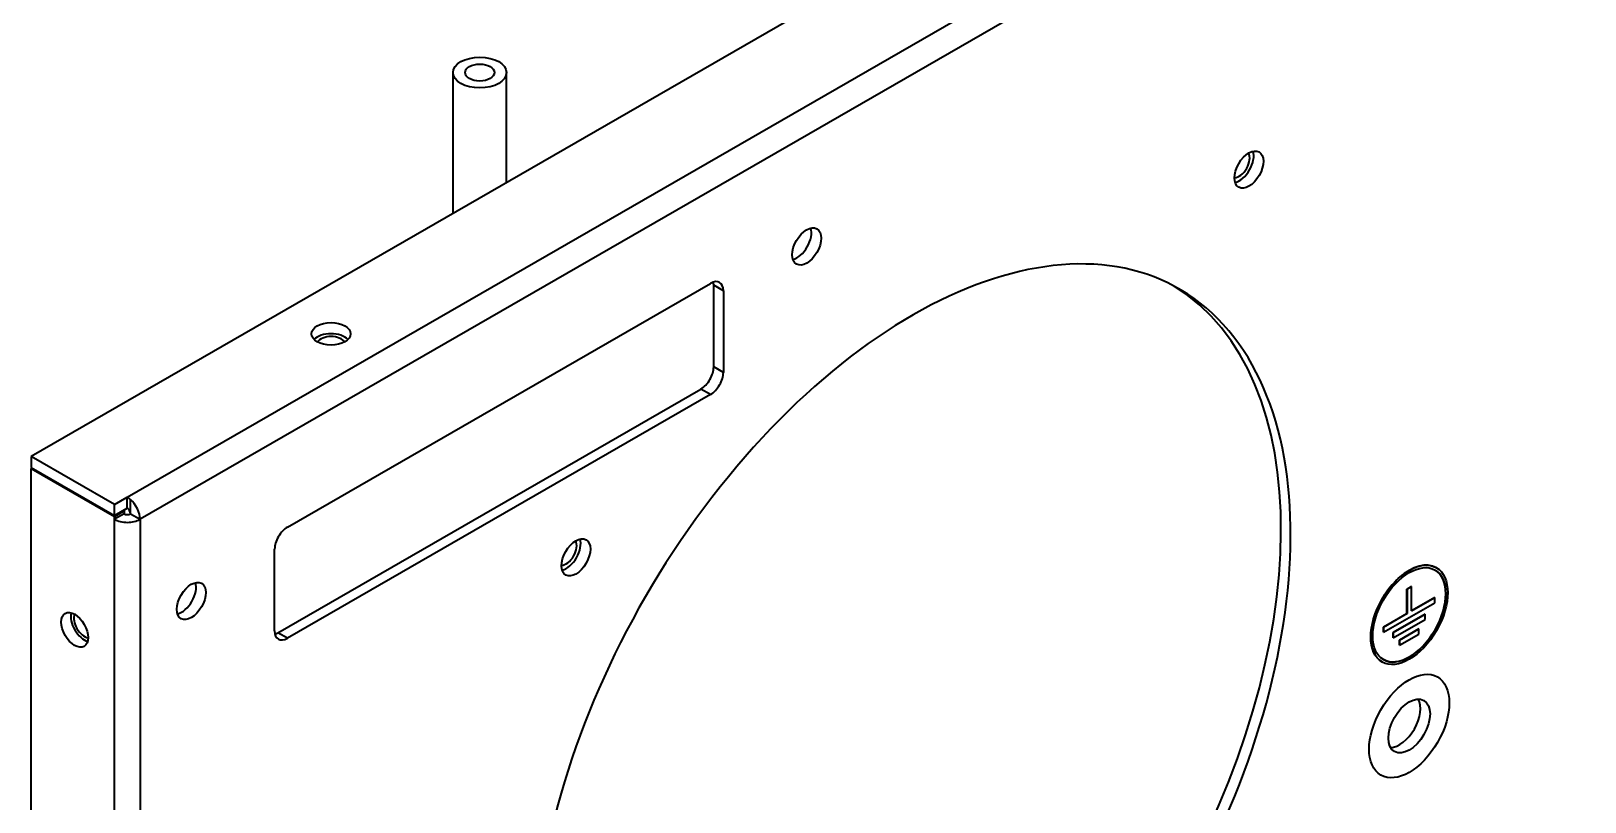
# Model space of a CAD drawing. Header units: millimetres. Extents: x 0 to 1682, y 0 to 1188.
# Drawn here: x 1443.3 to 1557.6, y 859.2 to 915.8 of the extents above; entities that cross this region are included whole.
import ezdxf

# ---------------------------------------------------------------- set-up
doc = ezdxf.new("R2010")
doc.units = ezdxf.units.MM
doc.header["$LTSCALE"] = 2
doc.layers.add('가시적인 것(ISO)', color=3, linetype='Continuous', lineweight=40)
doc.layers.add('가시적인 좁은 것(ISO)', color=3, linetype='Continuous', lineweight=35)

msp = doc.modelspace()

# ---------------------------------------------------------------- linework, layer by layer
at = {"layer": '가시적인 것(ISO)'}
for p, q in [((1624.7653, 989.0908), (1443.2746, 884.5773)), ((1474.3062, 902.4472), (1474.3062, 912.8001)), ((1478.2395, 904.7123), (1478.2395, 912.8001)), ((1462.1307, 879.3889), (1493.2434, 897.3056)), ((1493.4791, 891.1703), (1493.4791, 897.1656)), ((1494.1862, 896.7584), (1494.1862, 890.7631)), ((1461.4236, 871.6207), (1492.5363, 889.5373)), ((1493.2434, 889.1301), (1462.1307, 871.2135)), ((1443.2746, 884.5773), (1443.2746, 883.7597)), ((1449.4028, 881.0482), (1443.2746, 884.5773)), ((1443.2746, 883.7597), (1449.4028, 880.2307)), ((1443.3219, 883.7325), (1443.2746, 883.7052)), ((1443.2746, 883.7052), (1449.4028, 880.1762)), ((1443.2746, 806.9434), (1443.2746, 883.7052)), ((1449.4028, 881.0482), (1450.3456, 881.5912)), ((1450.3456, 880.7736), (1450.3456, 881.5912)), ((1449.4028, 880.2307), (1449.4028, 881.0482)), ((1449.4028, 880.2307), (1450.3456, 880.7736)), ((1449.4028, 880.1762), (1450.1099, 880.5834)), ((1450.1099, 880.3654), (1449.4028, 879.9582)), ((1449.4028, 879.9582), (1449.4028, 880.1762)), ((1450.1099, 880.5834), (1450.0626, 880.6106)), ((1450.1099, 880.5834), (1450.1099, 880.3654)), ((1450.5813, 880.3654), (1451.2884, 879.9582)), ((1461.1879, 871.7606), (1461.1879, 877.756)), ((1546.6227, 876.4033), (1546.6274, 876.4006)), ((1544.4615, 874.8314), (1544.7915, 875.0214)), ((1544.4615, 874.8314), (1544.4662, 874.8286)), ((1544.4615, 873.0328), (1544.4615, 874.8314)), ((1544.7962, 875.0187), (1544.4662, 874.8286)), ((1544.4662, 874.8286), (1544.4662, 873.03)), ((1544.7915, 875.0214), (1544.7962, 875.0187)), ((1544.7962, 873.2201), (1544.7962, 875.0187)), ((1544.7962, 873.2255), (1546.5121, 874.2136)), ((1546.5169, 874.2109), (1544.7962, 873.2201)), ((1546.5121, 874.2136), (1546.5169, 874.2109)), ((1546.5169, 873.8294), (1546.5169, 874.2109)), ((1542.7456, 871.6577), (1546.5169, 873.8294)), ((1542.7409, 872.0419), (1544.4615, 873.0328)), ((1542.7409, 872.0419), (1542.7456, 872.0392)), ((1542.7409, 871.6604), (1542.7409, 872.0419)), ((1544.4662, 873.03), (1542.7456, 872.0392)), ((1542.7456, 872.0392), (1542.7456, 871.6577)), ((1543.448, 871.6316), (1545.805, 872.9889)), ((1545.8098, 872.9862), (1543.4527, 871.6288)), ((1543.4527, 871.2473), (1545.8098, 872.6046)), ((1544.4615, 873.0328), (1544.4662, 873.03)), ((1545.805, 872.9889), (1545.8098, 872.9862)), ((1545.8098, 872.6046), (1545.8098, 872.9862)), ((1542.7409, 871.6604), (1542.7456, 871.6577)), ((1543.448, 871.6316), (1543.4527, 871.6288)), ((1543.448, 871.25), (1543.448, 871.6316)), ((1543.448, 871.25), (1543.4527, 871.2473)), ((1543.4527, 871.6288), (1543.4527, 871.2473)), ((1543.9194, 871.0855), (1545.3336, 871.8999)), ((1543.9194, 871.0855), (1543.9241, 871.0828)), ((1543.9194, 870.704), (1543.9194, 871.0855)), ((1545.3383, 871.8972), (1543.9241, 871.0828)), ((1543.9241, 870.7012), (1545.3383, 871.5156)), ((1543.9241, 871.0828), (1543.9241, 870.7012)), ((1545.3336, 871.8999), (1545.3383, 871.8972)), ((1545.3383, 871.5156), (1545.3383, 871.8972)), ((1543.9194, 870.704), (1543.9241, 870.7012)), ((1542.6304, 869.4707), (1542.6351, 869.468))]:
    msp.add_line(p, q, dxfattribs=at)
for centre, major_axis, ratio in [((1476.2729, 912.8001), (-1.9667, 0), 0.5758617), ((1476.2729, 912.8001), (-1.0807, 0), 0.5758617), ((1532.8414, 905.6652), (-0.7485, -1.2999), 0.57809312), ((1500.3145, 900.0149), (-0.7485, -1.2999), 0.57809312), ((1465.3363, 893.5899), (-1.4333, 0), 0.5758617), ((1483.3439, 877.1615), (-0.7485, -1.2999), 0.57809312), ((1544.6312, 872.9343), (-1.9961, -3.4663), 0.57809312), ((1544.6312, 872.9343), (-1.8963, -3.293), 0.57809312), ((1455.0597, 873.9544), (-0.7485, -1.2999), 0.57809312), ((1446.4801, 871.8307), (-0.6986, 1.2132), 0.57809312), ((1544.6265, 864.7615), (-1.0812, -1.8776), 0.57809312)]:
    msp.add_ellipse(centre, major_axis=major_axis, ratio=ratio, dxfattribs=at)
for centre, major_axis, ratio, start_param, end_param in [((1532.1343, 906.0724), (0.5393, 0.9365), 0.57809312, 3.44454272, 5.98023524), ((1532.1343, 906.0724), (0.7485, 1.2999), 0.57809312, 3.631445, 5.79333296), ((1508.0927, 862.7992), (-19.6286, -34.0856), 0.57809312, 6.11856098, 12.31697515), ((1499.6074, 900.4221), (0.7485, 1.2999), 0.57809312, 3.631445, 5.79333296), ((1507.3856, 863.2064), (-19.6286, -34.0856), 0.57809312, 0.01794359, 3.12364906), ((1493.2434, 896.2155), (0.6654, 1.1554), 0.57809312, 5.49585344, 7.06664976), ((1492.5363, 896.6227), (0.6654, 1.1554), 0.57809312, 5.49585344, 5.7254011), ((1465.3363, 892.7723), (-1.4333, 0), 0.5758617, 3.65970594, 5.76507202), ((1465.3363, 892.7723), (-1.0807, 0), 0.5758617, 3.51835978, 5.90641818), ((1492.5363, 890.6273), (0.6654, 1.1554), 0.57809312, 3.92505711, 5.49585344), ((1493.2434, 890.2202), (-0.6654, -1.1554), 0.57809312, 0.78346445, 2.35426078), ((1450.3456, 880.5011), (-0.6654, 1.1554), 0.57809312, 5.2470406, 5.49972085), ((1450.3456, 880.5011), (-0.6654, 1.1554), 0.57809312, 3.92892453, 5.2470406), ((1450.3456, 880.5011), (-1.3333, 0), 0.5758617, 0.78539816, 2.35619449), ((1450.3456, 880.5011), (0.3333, 0), 0.5758617, 3.92699082, 5.49778714), ((1450.3456, 880.5011), (0.1663, -0.2889), 0.57809312, 0.78733187, 2.3581282), ((1462.1307, 878.2989), (0.6654, 1.1554), 0.57809312, 0.78346445, 2.35426078), ((1482.6368, 877.5687), (0.5393, 0.9365), 0.57809312, 3.44454272, 5.98023524), ((1482.6368, 877.5687), (0.7485, 1.2999), 0.57809312, 3.631445, 5.79333296), ((1544.6265, 872.937), (-1.9961, -3.4663), 0.57809312, 3.14159265, 6.28318531), ((1544.6265, 872.937), (-1.8963, -3.293), 0.57809312, 0.00123815, 3.14035451), ((1454.3526, 874.3616), (0.7485, 1.2999), 0.57809312, 3.631445, 5.79333296), ((1447.1872, 872.2379), (0.6986, -1.2132), 0.57809312, 3.66993502, 5.75484294), ((1447.1872, 872.2379), (-0.5393, 0.9365), 0.57809312, 0.40432424, 2.73726841), ((1462.1307, 872.3035), (-0.6654, -1.1554), 0.57809312, 5.49585344, 7.06664976), ((1461.4236, 872.7107), (0.6654, 1.1554), 0.57809312, 3.69937686, 3.92505711), ((1543.9194, 865.1687), (-1.0812, -1.8776), 0.57809312, 0.33178133, 2.80981133)]:
    msp.add_ellipse(centre, major_axis=major_axis, ratio=ratio, start_param=start_param, end_param=end_param, dxfattribs=at)
at = {"layer": '가시적인 좁은 것(ISO)'}
for p, q in [((1450.3456, 881.5912), (1629.9507, 985.0189)), ((1630.8936, 983.3859), (1451.2884, 879.9582)), ((1494.1862, 896.7584), (1493.4791, 897.1656)), ((1494.1862, 890.7631), (1493.4791, 891.1703)), ((1493.2434, 889.1301), (1492.5363, 889.5373)), ((1450.5813, 880.3654), (1450.5813, 881.4208)), ((1449.4028, 796.3289), (1449.4028, 879.9582)), ((1451.2884, 879.9582), (1451.2884, 795.7508)), ((1462.1307, 871.2135), (1461.4236, 871.6207))]:
    msp.add_line(p, q, dxfattribs=at)
msp.add_ellipse((1544.6265, 864.7615), major_axis=(-2.0793, -3.6108), ratio=0.57809312, dxfattribs=at)

doc.saveas('drawing.dxf')
